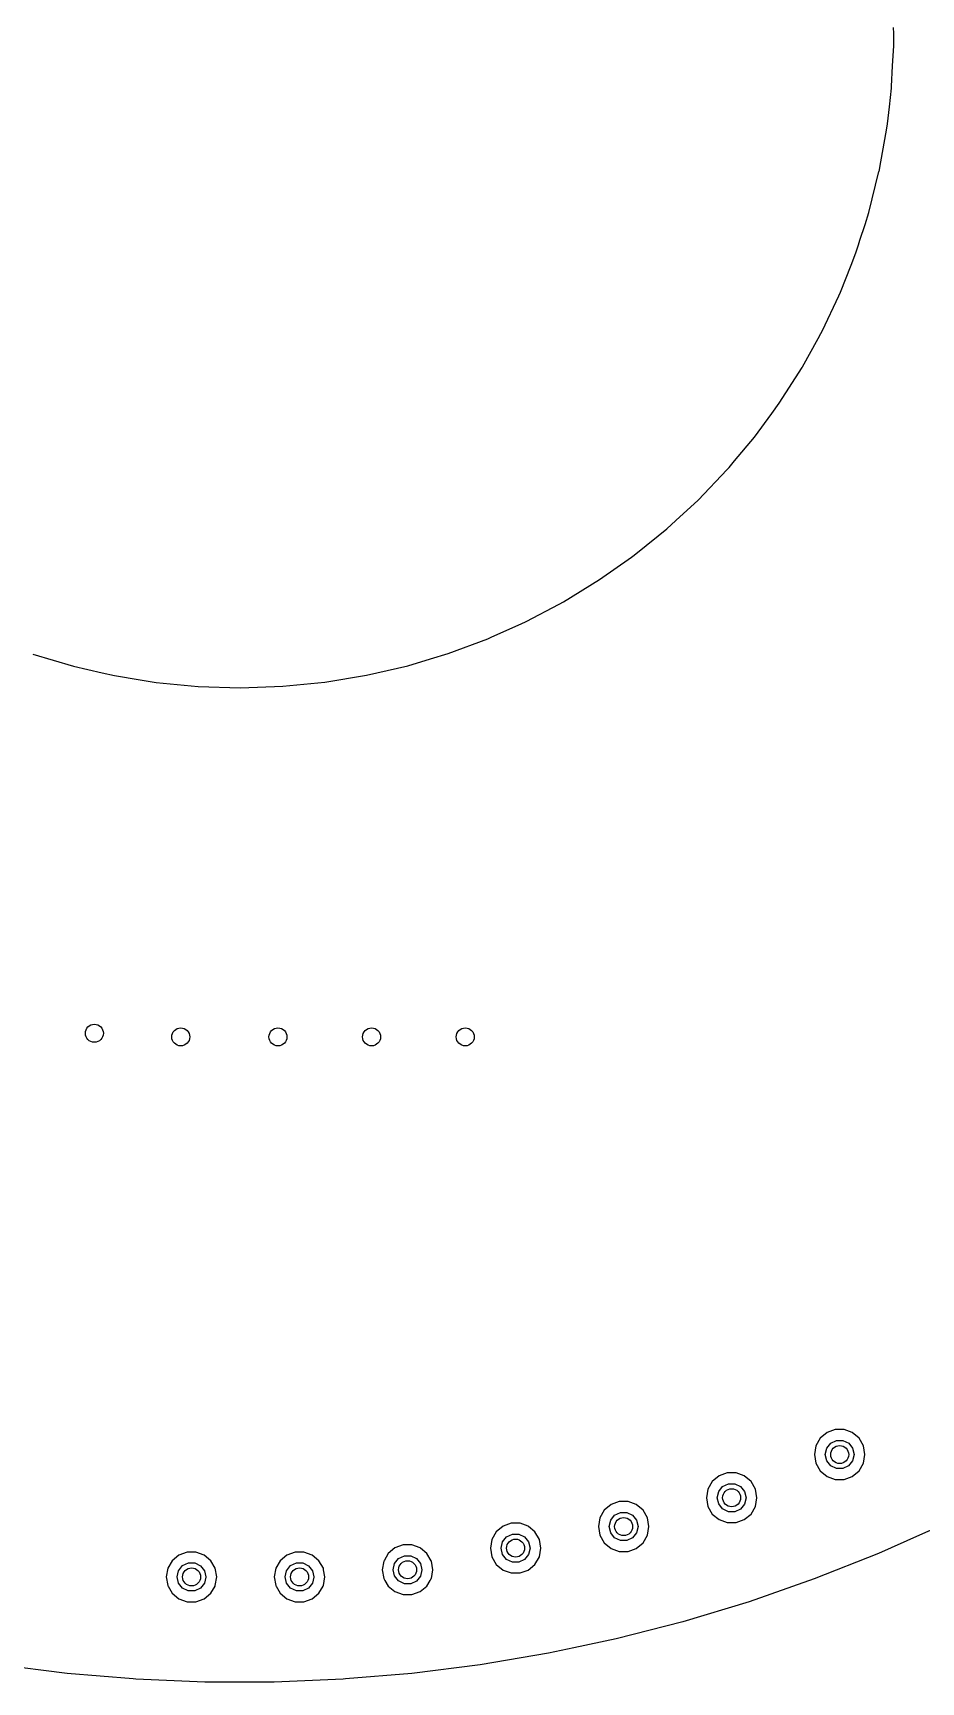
# Model space of a CAD drawing. Extents: x 115.8 to 161.6, y -138.2 to -92.4.
# Drawn here: x 135.8 to 148.13, y -138.16 to -115.26 of the extents above; entities that cross this region are included whole.
import ezdxf

# ---------------------------------------------------------------- set-up
doc = ezdxf.new("R2010")
doc.units = 0
doc.layers.add('BLACK', color=7, linetype='CONTINUOUS')

msp = doc.modelspace()

# ---------------------------------------------------------------- linework, layer by layer
at = {"layer": 'BLACK', "linetype": 'CONTINUOUS'}
for p, q in [((147.751, -115.265), (147.749, -115.183)), ((147.75, -115.439), (147.751, -115.354)), ((147.751, -115.354), (147.751, -115.265)), ((147.751, -115.265), (147.751, -115.265)), ((147.751, -115.265), (147.751, -115.265)), ((147.751, -115.265), (147.751, -115.265)), ((147.735, -115.717), (147.75, -115.439)), ((147.721, -116.001), (147.735, -115.717)), ((147.69, -116.283), (147.72, -116.025)), ((147.72, -116.025), (147.721, -116.001)), ((147.72, -116.025), (147.72, -116.025)), ((147.72, -116.025), (147.72, -116.025)), ((147.662, -116.52), (147.69, -116.283)), ((147.652, -116.608), (147.662, -116.52)), ((147.571, -117.05), (147.652, -116.608)), ((147.652, -116.608), (147.652, -116.608)), ((147.652, -116.608), (147.652, -116.608)), ((147.404, -117.754), (147.546, -117.185)), ((147.546, -117.185), (147.547, -117.181)), ((147.547, -117.181), (147.571, -117.05)), ((147.282, -118.135), (147.352, -117.917)), ((147.352, -117.917), (147.404, -117.754)), ((147.404, -117.754), (147.404, -117.754)), ((147.404, -117.754), (147.404, -117.754)), ((147.261, -118.201), (147.282, -118.135)), ((147.158, -118.483), (147.225, -118.313)), ((147.225, -118.313), (147.261, -118.201)), ((147.01, -118.859), (147.158, -118.483)), ((146.761, -119.39), (146.986, -118.911)), ((146.986, -118.911), (147.01, -118.859)), ((147.01, -118.859), (147.01, -118.859)), ((147.01, -118.859), (147.01, -118.859)), ((146.483, -119.895), (146.701, -119.5)), ((146.701, -119.5), (146.739, -119.431)), ((146.739, -119.431), (146.761, -119.39)), ((146.162, -120.399), (146.478, -119.904)), ((146.478, -119.904), (146.483, -119.895)), ((146.056, -120.544), (146.162, -120.399)), ((145.815, -120.872), (146.056, -120.544)), ((145.54, -121.2), (145.815, -120.872)), ((145.815, -120.872), (145.815, -120.872)), ((145.815, -120.872), (145.815, -120.872)), ((145.034, -121.746), (145.439, -121.321)), ((145.439, -121.321), (145.464, -121.292)), ((145.464, -121.292), (145.54, -121.2)), ((144.726, -122.029), (145.034, -121.746)), ((145.034, -121.746), (145.034, -121.746)), ((145.034, -121.746), (145.034, -121.746)), ((144.602, -122.143), (144.726, -122.029)), ((144.146, -122.512), (144.478, -122.244)), ((144.478, -122.244), (144.602, -122.143)), ((144.602, -122.143), (144.602, -122.143)), ((144.602, -122.143), (144.602, -122.143)), ((144.108, -122.539), (144.146, -122.512)), ((144.146, -122.512), (144.146, -122.512)), ((144.146, -122.512), (144.146, -122.512)), ((143.667, -122.851), (144.108, -122.539)), ((143.167, -123.158), (143.667, -122.851)), ((142.648, -123.432), (143.103, -123.192)), ((143.103, -123.192), (143.167, -123.158)), ((143.167, -123.158), (143.167, -123.158)), ((143.167, -123.158), (143.167, -123.158)), ((142.113, -123.672), (142.171, -123.646)), ((142.171, -123.646), (142.577, -123.464)), ((142.577, -123.464), (142.648, -123.432)), ((141.32, -123.95), (141.563, -123.877)), ((141.563, -123.877), (142.113, -123.672)), ((141.563, -123.877), (141.563, -123.877)), ((141.563, -123.877), (141.563, -123.877)), ((141.563, -123.877), (141.563, -123.877)), ((142.113, -123.672), (142.113, -123.672)), ((135.797, -123.887), (136.359, -124.054)), ((136.359, -124.054), (136.359, -124.054)), ((136.359, -124.054), (136.359, -124.054)), ((136.359, -124.054), (136.359, -124.054)), ((136.359, -124.054), (136.359, -124.054)), ((136.359, -124.054), (136.76, -124.145)), ((140.43, -124.178), (141.001, -124.046)), ((141.001, -124.046), (141.002, -124.046)), ((141.002, -124.046), (141.32, -123.95)), ((141.002, -124.046), (141.002, -124.046)), ((136.76, -124.145), (136.931, -124.184)), ((136.931, -124.184), (136.931, -124.184)), ((136.931, -124.184), (136.931, -124.184)), ((136.931, -124.184), (137.287, -124.242)), ((137.287, -124.242), (137.51, -124.278)), ((137.51, -124.278), (138.094, -124.333)), ((138.094, -124.333), (138.681, -124.351)), ((138.681, -124.351), (139.267, -124.331)), ((139.267, -124.331), (139.851, -124.274)), ((139.851, -124.274), (140.43, -124.178)), ((146.731, -134.774), (146.67, -134.88)), ((146.825, -134.696), (146.731, -134.774)), ((146.82, -134.913), (146.875, -134.843)), ((146.939, -134.654), (146.825, -134.696)), ((146.875, -134.843), (146.956, -134.805)), ((147.061, -134.654), (146.939, -134.654)), ((146.956, -134.805), (147.045, -134.805)), ((147.045, -134.805), (147.125, -134.844)), ((147.175, -134.696), (147.061, -134.654)), ((147.125, -134.844), (147.18, -134.913)), ((147.269, -134.774), (147.175, -134.696)), ((147.33, -134.88), (147.269, -134.774)), ((146.67, -134.88), (146.649, -135)), ((146.649, -135), (146.67, -135.12)), ((146.8, -135), (146.82, -134.913)), ((146.82, -135.086), (146.8, -135)), ((146.875, -135.156), (146.82, -135.086)), ((147.18, -135.087), (147.124, -135.157)), ((147.18, -134.913), (147.2, -135)), ((147.2, -135.001), (147.18, -135.087)), ((147.2, -135), (147.2, -135.001)), ((147.351, -135), (147.33, -134.88)), ((147.33, -135.12), (147.351, -135)), ((145.325, -135.296), (145.231, -135.374)), ((145.439, -135.255), (145.325, -135.296)), ((145.561, -135.255), (145.439, -135.255)), ((145.675, -135.296), (145.561, -135.255)), ((145.769, -135.374), (145.675, -135.296)), ((146.67, -135.12), (146.731, -135.226)), ((146.731, -135.226), (146.825, -135.304)), ((146.825, -135.304), (146.939, -135.345)), ((146.955, -135.195), (146.875, -135.156)), ((147.044, -135.195), (146.955, -135.195)), ((147.124, -135.157), (147.044, -135.195)), ((147.061, -135.345), (147.175, -135.304)), ((147.175, -135.304), (147.269, -135.226)), ((147.269, -135.226), (147.33, -135.12)), ((145.17, -135.48), (145.149, -135.6)), ((145.231, -135.374), (145.17, -135.48)), ((145.3, -135.6), (145.32, -135.513)), ((145.32, -135.513), (145.375, -135.443)), ((145.375, -135.443), (145.456, -135.405)), ((145.456, -135.405), (145.545, -135.405)), ((145.545, -135.405), (145.625, -135.444)), ((145.625, -135.444), (145.68, -135.513)), ((145.68, -135.513), (145.7, -135.6)), ((145.83, -135.48), (145.769, -135.374)), ((145.851, -135.6), (145.83, -135.48)), ((146.939, -135.345), (147.061, -135.345)), ((143.731, -135.774), (143.67, -135.88)), ((143.825, -135.696), (143.731, -135.774)), ((143.939, -135.654), (143.825, -135.696)), ((144.061, -135.654), (143.939, -135.654)), ((144.175, -135.696), (144.061, -135.654)), ((144.269, -135.774), (144.175, -135.696)), ((144.33, -135.88), (144.269, -135.774)), ((145.149, -135.6), (145.17, -135.72)), ((145.17, -135.72), (145.231, -135.826)), ((145.32, -135.686), (145.3, -135.6)), ((145.375, -135.756), (145.32, -135.686)), ((145.455, -135.795), (145.375, -135.756)), ((145.624, -135.757), (145.544, -135.795)), ((145.68, -135.687), (145.624, -135.757)), ((145.7, -135.601), (145.68, -135.687)), ((145.7, -135.6), (145.7, -135.601)), ((145.769, -135.826), (145.83, -135.72)), ((145.83, -135.72), (145.851, -135.6)), ((142.325, -135.996), (142.231, -136.074)), ((142.439, -135.954), (142.325, -135.996)), ((142.561, -135.954), (142.439, -135.954)), ((142.675, -135.996), (142.561, -135.954)), ((142.68, -136), (142.675, -135.996)), ((142.769, -136.074), (142.68, -136)), ((143.67, -135.88), (143.649, -136)), ((143.649, -136), (143.67, -136.12)), ((143.8, -136), (143.82, -135.913)), ((143.82, -136.086), (143.8, -136)), ((143.82, -135.913), (143.875, -135.843)), ((143.875, -135.843), (143.956, -135.805)), ((143.956, -135.805), (144.045, -135.805)), ((144.045, -135.805), (144.125, -135.844)), ((144.125, -135.844), (144.18, -135.913)), ((144.18, -135.913), (144.2, -136)), ((144.2, -136.001), (144.18, -136.087)), ((144.2, -136), (144.2, -136.001)), ((144.351, -136), (144.33, -135.88)), ((144.33, -136.12), (144.351, -136)), ((145.231, -135.826), (145.325, -135.904)), ((145.325, -135.904), (145.439, -135.945)), ((145.439, -135.945), (145.561, -135.945)), ((145.544, -135.795), (145.455, -135.795)), ((145.561, -135.945), (145.675, -135.904)), ((145.675, -135.904), (145.769, -135.826)), ((148.415, -135.985), (148.11, -136.121)), ((142.17, -136.18), (142.149, -136.3)), ((142.231, -136.074), (142.17, -136.18)), ((142.3, -136.3), (142.32, -136.213)), ((142.32, -136.213), (142.375, -136.143)), ((142.375, -136.143), (142.456, -136.105)), ((142.456, -136.105), (142.545, -136.105)), ((142.545, -136.105), (142.625, -136.144)), ((142.625, -136.144), (142.68, -136.213)), ((142.68, -136.213), (142.7, -136.3)), ((142.83, -136.18), (142.769, -136.074)), ((142.851, -136.3), (142.83, -136.18)), ((143.67, -136.12), (143.731, -136.226)), ((143.731, -136.226), (143.825, -136.304)), ((143.875, -136.156), (143.82, -136.086)), ((143.955, -136.195), (143.875, -136.156)), ((144.044, -136.195), (143.955, -136.195)), ((144.124, -136.157), (144.044, -136.195)), ((144.18, -136.087), (144.124, -136.157)), ((144.175, -136.304), (144.269, -136.226)), ((144.269, -136.226), (144.33, -136.12)), ((148.11, -136.121), (147.539, -136.375)), ((137.731, -136.474), (137.67, -136.58)), ((137.825, -136.396), (137.731, -136.474)), ((137.939, -136.355), (137.825, -136.396)), ((138.061, -136.355), (137.939, -136.355)), ((138.175, -136.396), (138.061, -136.355)), ((138.269, -136.474), (138.175, -136.396)), ((138.33, -136.58), (138.269, -136.474)), ((139.231, -136.474), (139.17, -136.58)), ((139.325, -136.396), (139.231, -136.474)), ((139.439, -136.355), (139.325, -136.396)), ((139.561, -136.355), (139.439, -136.355)), ((139.675, -136.396), (139.561, -136.355)), ((139.769, -136.474), (139.675, -136.396)), ((139.83, -136.58), (139.769, -136.474)), ((140.67, -136.48), (140.649, -136.6)), ((140.673, -136.475), (140.67, -136.48)), ((140.731, -136.375), (140.673, -136.475)), ((140.825, -136.296), (140.731, -136.374)), ((140.731, -136.374), (140.731, -136.375)), ((140.82, -136.513), (140.875, -136.443)), ((140.939, -136.255), (140.825, -136.296)), ((140.875, -136.443), (140.956, -136.405)), ((141.061, -136.255), (140.939, -136.255)), ((140.956, -136.405), (141.045, -136.405)), ((141.045, -136.405), (141.125, -136.444)), ((141.175, -136.296), (141.061, -136.255)), ((141.125, -136.444), (141.18, -136.513)), ((141.18, -136.3), (141.175, -136.296)), ((141.269, -136.374), (141.18, -136.3)), ((141.269, -136.375), (141.269, -136.374)), ((141.327, -136.475), (141.269, -136.375)), ((141.33, -136.48), (141.327, -136.475)), ((141.351, -136.6), (141.33, -136.48)), ((142.149, -136.3), (142.17, -136.42)), ((142.17, -136.42), (142.231, -136.526)), ((142.32, -136.386), (142.3, -136.3)), ((142.375, -136.456), (142.32, -136.386)), ((142.455, -136.495), (142.375, -136.456)), ((142.624, -136.457), (142.544, -136.495)), ((142.68, -136.387), (142.624, -136.457)), ((142.7, -136.301), (142.68, -136.387)), ((142.7, -136.3), (142.7, -136.301)), ((142.769, -136.526), (142.83, -136.42)), ((142.83, -136.42), (142.851, -136.3)), ((143.825, -136.304), (143.939, -136.345)), ((143.939, -136.345), (144.061, -136.345)), ((144.061, -136.345), (144.175, -136.304)), ((147.539, -136.375), (146.647, -136.728)), ((147.539, -136.375), (147.539, -136.375)), ((137.67, -136.58), (137.649, -136.7)), ((137.649, -136.7), (137.67, -136.82)), ((137.8, -136.7), (137.82, -136.613)), ((137.82, -136.786), (137.8, -136.7)), ((137.82, -136.613), (137.875, -136.543)), ((137.875, -136.543), (137.956, -136.505)), ((137.956, -136.505), (138.045, -136.505)), ((138.045, -136.505), (138.125, -136.544)), ((138.125, -136.544), (138.18, -136.613)), ((138.18, -136.613), (138.2, -136.7)), ((138.2, -136.701), (138.18, -136.787)), ((138.2, -136.7), (138.2, -136.701)), ((138.351, -136.7), (138.33, -136.58)), ((138.33, -136.82), (138.351, -136.7)), ((139.17, -136.58), (139.149, -136.7)), ((139.149, -136.7), (139.17, -136.82)), ((139.3, -136.7), (139.32, -136.613)), ((139.32, -136.786), (139.3, -136.7)), ((139.32, -136.613), (139.375, -136.543)), ((139.375, -136.543), (139.456, -136.505)), ((139.456, -136.505), (139.545, -136.505)), ((139.545, -136.505), (139.625, -136.544)), ((139.625, -136.544), (139.68, -136.613)), ((139.68, -136.613), (139.7, -136.7)), ((139.7, -136.701), (139.68, -136.787)), ((139.7, -136.7), (139.7, -136.701)), ((139.833, -136.6), (139.83, -136.58)), ((139.83, -136.82), (139.851, -136.7)), ((139.851, -136.7), (139.833, -136.6)), ((140.649, -136.6), (140.67, -136.72)), ((140.8, -136.6), (140.82, -136.513)), ((140.82, -136.686), (140.8, -136.6)), ((140.875, -136.756), (140.82, -136.686)), ((141.18, -136.687), (141.124, -136.757)), ((141.18, -136.513), (141.2, -136.6)), ((141.2, -136.601), (141.18, -136.687)), ((141.2, -136.6), (141.2, -136.601)), ((141.33, -136.72), (141.351, -136.6)), ((142.231, -136.526), (142.325, -136.604)), ((142.325, -136.604), (142.439, -136.645)), ((142.439, -136.645), (142.561, -136.645)), ((142.544, -136.495), (142.455, -136.495)), ((142.561, -136.645), (142.675, -136.604)), ((142.675, -136.604), (142.769, -136.526)), ((137.67, -136.82), (137.671, -136.821)), ((137.671, -136.821), (137.671, -136.821)), ((137.671, -136.821), (137.674, -136.826)), ((137.674, -136.826), (137.731, -136.926)), ((137.731, -136.926), (137.825, -137.004)), ((137.875, -136.856), (137.82, -136.786)), ((137.955, -136.895), (137.875, -136.856)), ((138.044, -136.895), (137.955, -136.895)), ((138.124, -136.857), (138.044, -136.895)), ((138.18, -136.787), (138.124, -136.857)), ((138.175, -137.004), (138.269, -136.926)), ((138.269, -136.926), (138.326, -136.826)), ((138.326, -136.826), (138.329, -136.821)), ((138.329, -136.821), (138.33, -136.82)), ((138.329, -136.821), (138.329, -136.821)), ((139.17, -136.82), (139.171, -136.821)), ((139.171, -136.821), (139.171, -136.821)), ((139.171, -136.821), (139.174, -136.826)), ((139.174, -136.826), (139.231, -136.926)), ((139.231, -136.926), (139.325, -137.004)), ((139.375, -136.856), (139.32, -136.786)), ((139.455, -136.895), (139.375, -136.856)), ((139.544, -136.895), (139.455, -136.895)), ((139.624, -136.857), (139.544, -136.895)), ((139.68, -136.787), (139.624, -136.857)), ((139.675, -137.004), (139.769, -136.926)), ((139.769, -136.926), (139.826, -136.826)), ((139.826, -136.826), (139.829, -136.821)), ((139.829, -136.821), (139.83, -136.82)), ((139.829, -136.821), (139.829, -136.821)), ((140.67, -136.72), (140.671, -136.721)), ((140.671, -136.721), (140.671, -136.721)), ((140.671, -136.721), (140.686, -136.748)), ((140.686, -136.748), (140.731, -136.826)), ((140.731, -136.826), (140.825, -136.904)), ((140.825, -136.904), (140.939, -136.945)), ((140.955, -136.795), (140.875, -136.756)), ((141.044, -136.795), (140.955, -136.795)), ((141.124, -136.757), (141.044, -136.795)), ((141.061, -136.945), (141.175, -136.904)), ((141.175, -136.904), (141.269, -136.826)), ((141.269, -136.826), (141.314, -136.748)), ((141.314, -136.748), (141.329, -136.721)), ((141.329, -136.721), (141.33, -136.72)), ((141.329, -136.721), (141.329, -136.721)), ((146.647, -136.728), (145.742, -137.044)), ((146.647, -136.728), (146.647, -136.728)), ((137.825, -137.004), (137.939, -137.046)), ((137.939, -137.046), (138.061, -137.046)), ((138.061, -137.046), (138.175, -137.004)), ((139.325, -137.004), (139.439, -137.046)), ((139.439, -137.046), (139.561, -137.046)), ((139.561, -137.046), (139.675, -137.004)), ((140.939, -136.945), (141.061, -136.945)), ((145.741, -137.044), (144.823, -137.321)), ((145.742, -137.044), (145.741, -137.044)), ((144.823, -137.321), (143.894, -137.559)), ((144.823, -137.321), (144.823, -137.321)), ((143.894, -137.559), (143.308, -137.684)), ((143.894, -137.559), (143.894, -137.559)), ((142.956, -137.759), (142.01, -137.919)), ((143.308, -137.684), (142.956, -137.759)), ((142.956, -137.759), (142.956, -137.759)), ((136.271, -138.039), (135.32, -137.919)), ((136.272, -138.039), (136.271, -138.039)), ((137.191, -138.116), (136.272, -138.039)), ((141.058, -138.039), (140.139, -138.116)), ((141.059, -138.039), (141.058, -138.039)), ((142.01, -137.919), (141.059, -138.039)), ((142.01, -137.919), (142.01, -137.919)), ((137.227, -138.119), (137.191, -138.116)), ((138.185, -138.159), (137.227, -138.119)), ((137.227, -138.119), (137.227, -138.119)), ((138.186, -138.159), (138.185, -138.159)), ((139.144, -138.159), (138.186, -138.159)), ((139.145, -138.159), (139.144, -138.159)), ((140.103, -138.119), (139.145, -138.159)), ((140.139, -138.116), (140.103, -138.119)), ((140.103, -138.119), (140.103, -138.119))]:
    msp.add_line(p, q, dxfattribs=at)
at = {"layer": 'BLACK'}
for centre in [(136.65, -129.15), (137.85, -129.2), (139.2, -129.2), (140.5, -129.2), (141.8, -129.2), (147, -135), (145.5, -135.6), (144, -136), (142.5, -136.3), (141, -136.6), (138, -136.7), (139.5, -136.7)]:
    msp.add_circle(centre, 0.125, dxfattribs=at)

doc.saveas('drawing.dxf')
